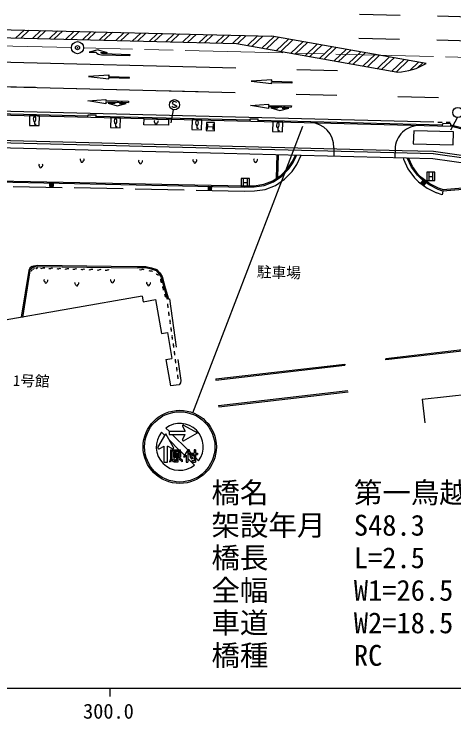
# Model space of a CAD drawing. Units: millimetres, scale not verified. Extents: x 40000 to 680000, y 20000 to 380000.
# Drawn here: x 356252 to 410292, y 201240 to 287881 of the extents above; entities that cross this region are included whole.
import ezdxf
from ezdxf.enums import TextEntityAlignment as Align

# ---------------------------------------------------------------- set-up
doc = ezdxf.new("R2010")
doc.units = ezdxf.units.MM
doc.header["$LTSCALE"] = 1000
doc.header["$PDMODE"] = 32
doc.header["$PDSIZE"] = 500
doc.linetypes.add('CHAIN', pattern=[18.5, 12, -1.5, 3.5, -1.5])
doc.linetypes.add('DASHED', pattern=[7.5, 6, -1.5])
for name, color, linetype, lineweight in [('M-BGD', 7, 'Continuous', 25), ('M-BGD-EXST', 7, 'Continuous', 25), ('M-BMK', 2, 'CHAIN', 13), ('M-BMK-SRVR', 3, 'Continuous', 25), ('M-STR-HTXT', 7, 'Continuous', 13), ('M-STR-STRC', 7, 'Continuous', 25), ('M-TTL-BAND', 7, 'Continuous', 25)]:
    doc.layers.add(name, color=color, linetype=linetype, lineweight=lineweight)
doc.layers.add('M-BMK-HTXT', color=7, linetype='Continuous')
doc.layers.add('M-OTRS', color=6, linetype='Continuous')
doc.styles.add('ＭＳ ゴシック', font='')
doc.styles.get('ＭＳ ゴシック').set_extended_font_data('MS Gothic')

msp = doc.modelspace()

# ---------------------------------------------------------------- linework, layer by layer
at = {"layer": 'M-BGD'}
for p, q in [((328089, 276156), (409905, 274093)), ((328089, 276156), (409905, 274093)), ((346347, 275846), (365333, 275367)), ((358164, 275399), (358132, 274199)), ((359363, 275367), (358164, 275399)), ((359332, 274168), (359363, 275367)), ((365329, 275217), (365336, 275517)), ((365336, 275517), (366336, 275492)), ((366328, 275192), (366336, 275492)), ((366332, 275342), (385257, 274865)), ((368132, 275147), (368101, 273947)), ((369331, 275115), (368132, 275147)), ((369300, 273916), (369331, 275115)), ((372210, 274287), (372229, 274986)), ((372229, 274986), (375228, 274908)), ((375228, 274908), (375209, 274209)), ((378129, 274894), (378097, 273694)), ((379328, 274863), (378129, 274894)), ((379297, 273663), (379328, 274863)), ((385253, 274715), (385261, 275015)), ((385260, 275015), (386260, 274990)), ((386253, 274690), (386260, 274990)), ((386257, 274840), (408909, 274269)), ((358132, 274199), (359332, 274168)), ((368101, 273947), (369300, 273916)), ((375209, 274209), (372210, 274287)), ((388052, 274643), (388021, 273443)), ((389252, 274612), (388052, 274643)), ((389220, 273412), (389252, 274612)), ((408905, 274119), (408913, 274419)), ((409913, 274393), (408913, 274419)), ((409905, 274093), (409913, 274393)), ((420756, 271300), (409905, 274093)), ((420760, 271453), (409909, 274247)), ((327510, 273050), (403952, 271124)), ((378097, 273694), (379297, 273663)), ((388021, 273443), (389220, 273412)), ((405352, 273541), (405304, 271941)), ((407051, 273490), (405352, 273541)), ((408550, 273445), (407051, 273490)), ((410249, 273394), (408550, 273445)), ((410202, 271795), (410249, 273394)), ((410202, 271795), (410249, 273394)), ((327524, 272149), (366931, 271156)), ((327535, 272749), (407802, 270726)), ((395558, 271454), (395532, 270435)), ((403056, 271265), (403030, 270246)), ((405304, 271941), (410202, 271795)), ((366931, 271156), (382058, 270775)), ((382058, 270775), (391531, 270536)), ((388512, 267703), (388574, 270611)), ((388664, 267801), (388724, 270607)), ((390410, 269722), (390813, 270554)), ((390541, 269647), (390918, 270428)), ((390918, 270428), (390944, 270551)), ((391531, 270536), (407718, 270128)), ((403952, 271124), (407792, 271027)), ((407733, 270732), (420764, 268895)), ((407792, 271027), (420806, 269192)), ((389892, 268952), (390410, 269722)), ((390009, 268858), (390541, 269647)), ((405066, 269084), (404556, 270208)), ((405197, 269159), (404722, 270204)), ((407722, 270128), (420680, 268301)), ((389071, 268084), (389892, 268952)), ((389169, 267969), (390009, 268858)), ((405805, 268061), (405066, 269084)), ((405918, 268159), (405197, 269159)), ((388063, 267397), (389071, 268084)), ((388133, 267263), (389169, 267969)), ((406255, 267627), (405805, 268061)), ((406352, 267742), (405918, 268159)), ((407321, 267007), (406352, 267742)), ((351114, 267460), (384535, 266763)), ((351137, 267330), (384535, 266613)), ((360628, 266697), (360634, 267110)), ((361054, 266966), (360632, 266972)), ((360634, 267110), (361056, 267103)), ((360839, 266694), (360845, 267107)), ((361056, 267103), (361050, 266691)), ((385751, 266790), (386940, 266971)), ((386940, 266971), (388063, 267397)), ((386978, 266825), (388133, 267263)), ((406231, 267087), (406501, 267422)), ((406561, 266821), (406231, 267087)), ((407241, 266878), (406255, 267627)), ((406651, 266933), (406321, 267199)), ((406396, 266954), (406666, 267289)), ((406741, 267044), (406411, 267310)), ((406501, 267422), (406831, 267156)), ((406831, 267156), (406561, 266821)), ((408356, 266333), (407241, 266878)), ((408415, 266472), (407321, 267007)), ((361050, 266691), (360628, 266697)), ((361052, 266828), (360630, 266835)), ((380114, 266673), (380101, 266261)), ((380101, 266261), (380524, 266248)), ((380108, 266467), (380531, 266453)), ((380537, 266659), (380114, 266673)), ((380255, 266668), (380242, 266257)), ((380396, 266664), (380383, 266252)), ((380524, 266248), (380537, 266659)), ((384535, 266763), (385751, 266790)), ((384535, 266613), (385764, 266640)), ((385764, 266640), (386978, 266825)), ((408944, 266122), (408356, 266333)), ((408995, 266263), (408415, 266472)), ((412375, 266549), (408932, 266271)), ((411893, 266360), (408944, 266122)), ((358172, 256656), (358055, 256358)), ((358434, 256866), (358172, 256656)), ((358200, 256318), (358297, 256564)), ((358297, 256564), (358507, 256732)), ((358434, 256866), (358690, 256952)), ((358507, 256732), (358722, 256804)), ((358690, 256952), (359173, 257000)), ((358722, 256804), (359180, 256849)), ((359173, 257000), (368169, 256899)), ((359180, 256849), (368167, 256749)), ((368167, 256749), (371409, 256709)), ((368169, 256899), (371409, 256859)), ((371409, 256859), (372432, 256866)), ((371409, 256709), (372415, 256716)), ((372415, 256716), (373091, 256558)), ((372432, 256866), (373132, 256702)), ((373091, 256558), (373691, 256359)), ((373132, 256702), (373776, 256489)), ((373776, 256489), (374162, 256063)), ((358055, 256358), (357123, 250612)), ((358200, 256318), (357271, 250588)), ((373691, 256359), (374043, 255971)), ((374043, 255971), (374323, 255551)), ((374162, 256063), (374462, 255613)), ((374462, 255613), (374819, 254211)), ((374323, 255551), (374675, 254171)), ((374819, 254211), (375217, 252871)), ((371979, 253206), (329579, 245804)), ((371979, 253206), (372100, 252516)), ((372100, 252516), (373626, 252784)), ((373626, 252784), (374357, 248619)), ((374357, 248619), (375084, 248747)), ((375084, 248747), (375643, 245555)), ((412852, 246783), (401926, 245518)), ((412869, 246634), (401943, 245369)), ((374916, 245428), (375643, 245555)), ((374916, 245428), (375488, 242164)), ((401943, 245369), (401926, 245518)), ((381031, 243028), (396894, 244862)), ((381049, 242879), (396911, 244713)), ((396894, 244862), (396911, 244713)), ((381031, 243028), (381049, 242879)), ((381385, 239753), (397272, 241591)), ((381402, 239604), (397289, 241442)), ((381385, 239753), (381402, 239604))]:
    msp.add_line(p, q, dxfattribs=at)
at = {"layer": 'M-BGD', "linetype": 'DASHED'}
for p, q in [((403791, 273222), (403790, 273201)), ((390975, 269397), (391526, 270536)), ((404062, 270220), (404099, 270053)), ((404099, 270053), (404649, 268841)), ((390401, 268544), (390975, 269397)), ((404649, 268841), (405441, 267745)), ((389495, 267586), (390401, 268544)), ((405441, 267745), (405942, 267262)), ((341144, 267018), (384535, 266113)), ((388366, 266816), (389495, 267586)), ((405942, 267262), (406989, 266468)), ((384535, 266113), (385807, 266141)), ((385807, 266141), (387106, 266339)), ((387106, 266339), (388366, 266816)), ((406989, 266468), (408146, 265902)), ((408944, 266122), (408869, 265644)), ((408869, 265644), (408146, 265902)), ((374675, 254171), (375073, 252829)), ((375217, 252871), (375075, 252824)), ((375217, 252871), (375358, 252866)), ((375358, 252866), (376723, 242851)), ((376723, 242851), (376687, 242565)), ((376528, 242322), (375488, 242164)), ((376687, 242565), (376528, 242322)), ((406393, 240536), (421326, 242217)), ((406393, 240536), (406721, 237625))]:
    msp.add_line(p, q, dxfattribs=at)
at = {"layer": 'M-BGD'}
for centre, radius, start, end in [((373590, 274675), 144, 129.11231, 255.97962), ((373802, 274669), 144, 281.03821, 47.90871), ((373691, 274498), 142, 164.82422, 12.19521), ((392559, 271530), 3000, 358.55622, 88.55602), ((406055, 271190), 3000, 88.55602, 178.55622), ((364495, 269980), 144, 129.11191, 255.98002), ((364596, 269803), 142, 164.82422, 12.19521), ((364707, 269974), 144, 281.03782, 47.90912), ((371689, 269793), 144, 129.11191, 255.98002), ((371791, 269616), 142, 164.82422, 12.19521), ((371902, 269787), 144, 281.03782, 47.90912), ((378358, 269886), 144, 129.11191, 255.98002), ((378459, 269709), 142, 164.82422, 12.19521), ((378570, 269880), 144, 281.03782, 47.90912), ((385825, 269958), 144, 129.11191, 255.98002), ((385927, 269781), 142, 164.82422, 12.19521), ((386038, 269953), 144, 281.03782, 47.90912), ((359411, 269312), 144, 129.11191, 255.98002), ((359513, 269135), 142, 164.82422, 12.19521), ((359624, 269307), 144, 281.03782, 47.90912), ((358502, 256399), 59, 83.08562, 192.73122), ((358658, 256573), 32.4, 216.23632, 9.66802), ((358722, 256584), 32.4, 36.24192, 189.66842), ((358975, 256693), 79.2, 226.89272, 320.51552), ((359098, 256592), 79.2, 46.89272, 140.51552), ((359646, 256940), 319, 245.49592, 291.19462), ((359877, 256346), 319, 65.49651, 111.19292), ((360636, 256911), 319, 245.49592, 291.19462), ((360866, 256317), 319, 65.49673, 111.19272), ((361625, 256883), 319, 245.49431, 291.19521), ((361855, 256289), 319, 65.49651, 111.19292), ((362614, 256854), 319, 245.49431, 291.19521), ((362845, 256260), 319, 65.49451, 111.19492), ((363603, 256826), 319, 245.49651, 291.19292), ((363834, 256232), 319, 65.49431, 111.19521), ((364593, 256797), 319, 245.49651, 291.19292), ((364823, 256203), 319, 65.49622, 111.19442), ((365582, 256769), 319, 245.49651, 291.19292), ((365812, 256175), 319, 65.49592, 111.19462), ((366802, 256146), 319, 65.49673, 111.19272), ((371841, 256889), 438, 247.07251, 285.99622), ((372083, 256048), 438, 67.07192, 105.99782), ((358386, 256373), 59, 263.08922, 12.72771), ((366571, 256740), 319, 245.49592, 291.19462), ((367560, 256711), 319, 245.49592, 291.19462), ((367791, 256117), 319, 65.49651, 111.19292), ((373001, 256644), 346, 233.10651, 276.92142), ((373085, 255956), 346, 53.10442, 96.92351), ((373939, 256098), 255, 199.78861, 250.92592), ((373772, 255615), 255, 19.78861, 70.92592), ((360058, 255133), 144, 129.11191, 255.98002), ((360160, 254956), 142, 164.82422, 12.19521), ((360271, 255127), 144, 281.03782, 47.90912), ((363849, 254792), 144, 129.11072, 255.98122), ((364062, 254786), 144, 281.03821, 47.90871), ((368225, 255163), 144, 129.11072, 255.98122), ((368327, 254986), 142, 164.82422, 12.19521), ((368437, 255157), 144, 281.03982, 47.90713), ((372662, 254805), 144, 129.11031, 255.98162), ((372875, 254799), 144, 281.03782, 47.90912), ((374527, 255276), 297, 171.97771, 219.36532), ((374069, 254900), 297, 351.97771, 39.36532), ((363951, 254615), 142, 164.82422, 12.19521), ((372764, 254628), 142, 164.82422, 12.19521), ((374785, 254358), 297, 171.97771, 219.36532), ((374326, 253982), 297, 351.97771, 39.36532), ((375042, 253440), 297, 171.97992, 219.36312), ((374584, 253064), 297, 351.97771, 39.36532), ((375409, 252164), 312, 164.92661, 211.09462), ((374874, 251842), 312, 344.92582, 31.09672), ((375545, 251194), 312, 164.92582, 211.09672), ((375011, 250872), 312, 344.92661, 31.09463), ((375682, 250225), 312, 164.92621, 211.09632), ((375147, 249902), 312, 344.92632, 31.09511), ((375818, 249255), 312, 164.92661, 211.09462), ((375284, 248932), 312, 344.92582, 31.09672), ((375955, 248285), 312, 164.92582, 211.09672), ((375420, 247963), 312, 344.92661, 31.09463), ((376091, 247315), 312, 164.92612, 211.09621), ((375557, 246993), 312, 344.92632, 31.09511), ((376228, 246346), 312, 164.92632, 211.09511), ((375693, 246023), 312, 344.92612, 31.09621), ((376364, 245376), 312, 164.92441, 211.09682), ((375829, 245053), 312, 344.92632, 31.09511), ((376501, 244406), 312, 164.92582, 211.09672), ((375966, 244084), 312, 344.92661, 31.09463), ((376637, 243436), 312, 164.92632, 211.09511), ((376102, 243114), 312, 344.92621, 31.09632)]:
    msp.add_arc(centre, radius, start, end, dxfattribs=at)
at = {"layer": 'M-BGD-EXST'}
for p, q in [((375738, 276447), (375631, 276563)), ((375697, 277017), (375694, 276899)), ((375694, 276899), (375748, 276837)), ((375759, 277068), (375697, 277017)), ((375844, 276392), (375738, 276447)), ((375748, 276837), (375909, 276783)), ((375868, 277122), (375759, 277068)), ((376019, 276388), (375844, 276392)), ((376038, 277115), (375868, 277122)), ((375909, 276783), (376139, 276660)), ((376133, 276440), (376019, 276388)), ((376149, 277055), (376038, 277115)), ((376189, 276493), (376133, 276440)), ((376139, 276660), (376192, 276601)), ((376200, 277001), (376149, 277055)), ((376192, 276601), (376189, 276493)), ((375543, 274500), (375826, 276117)), ((358758, 274653), (358750, 274336)), ((410699, 275127), (409861, 273612)), ((358750, 274336), (358978, 274330)), ((368709, 274394), (368701, 274077)), ((368701, 274077), (368929, 274071)), ((378708, 274180), (378700, 273864)), ((378700, 273864), (378928, 273858)), ((379891, 274561), (379865, 273561)), ((380891, 274535), (379891, 274561)), ((380023, 273708), (380042, 274408)), ((380033, 274058), (380732, 274040)), ((380724, 273687), (380742, 274387)), ((380865, 273535), (380891, 274535)), ((388648, 273894), (388640, 273577)), ((379865, 273561), (380865, 273535)), ((388640, 273577), (388868, 273571)), ((406951, 268435), (406951, 267435)), ((407951, 268435), (406951, 268435)), ((407201, 268385), (407201, 267485)), ((407201, 267935), (407701, 267935)), ((407701, 267485), (407701, 268385)), ((407951, 267435), (407951, 268435)), ((384166, 267689), (384166, 266689)), ((385166, 267689), (384166, 267689)), ((384416, 267639), (384416, 266739)), ((384416, 267189), (384916, 267189)), ((384916, 266739), (384916, 267639)), ((385166, 266689), (385166, 267689)), ((406951, 267435), (407951, 267435)), ((384166, 266689), (385166, 266689))]:
    msp.add_line(p, q, dxfattribs=at)
for centre in [(375953, 276741), (410775, 275776)]:
    msp.add_circle(centre, 625, dxfattribs=at)
for centre, radius, start, end in [((359099, 274986), 506, 139.82752, 217.19189), ((358760, 274741), 89.5, 223.50972, 276.6398), ((358773, 275247), 89.5, 80.3796, 133.50969), ((358760, 274741), 89.5, 260.3796, 313.50969), ((358773, 275247), 89.5, 43.50972, 96.6398), ((358435, 275003), 506, 319.82752, 37.19189), ((369050, 274727), 506, 139.82752, 217.19189), ((368725, 274988), 89.5, 80.3796, 133.50969), ((368725, 274988), 89.5, 43.50972, 96.6398), ((368386, 274744), 506, 319.82752, 37.19189), ((379049, 274513), 506, 139.82752, 217.19189), ((378724, 274775), 89.5, 80.3796, 133.50969), ((378724, 274775), 89.5, 43.50972, 96.6398), ((378385, 274531), 506, 319.82752, 37.19189), ((368711, 274482), 89.5, 223.50972, 276.6398), ((368711, 274482), 89.5, 260.3796, 313.50969), ((378711, 274269), 89.5, 223.50972, 276.6398), ((378711, 274269), 89.5, 260.3796, 313.50969), ((388989, 274227), 506, 139.82752, 217.19189), ((388651, 273982), 89.5, 223.50972, 276.6398), ((388664, 274488), 89.5, 80.3796, 133.50969), ((388651, 273982), 89.5, 260.3796, 313.50969), ((388664, 274488), 89.5, 43.50972, 96.6398), ((388325, 274244), 506, 319.82752, 37.19189)]:
    msp.add_arc(centre, radius, start, end, dxfattribs=at)
at = {"layer": 'M-BMK'}
for p, q in [((363294, 283771), (316068, 284962)), ((463262, 281251), (364793, 283733))]:
    msp.add_line(p, q, dxfattribs=at)
at = {"layer": 'M-BMK-SRVR'}
msp.add_circle((364044, 283752), 750, dxfattribs=at)
at = {"layer": 'M-OTRS'}
msp.add_point((364044, 283752), dxfattribs=at)
at = {"layer": 'M-STR-STRC'}
for p, q in [((398673, 287881), (403671, 287755)), ((408268, 287659), (452400, 286547)), ((324253, 286756), (387929, 285151)), ((356446, 284944), (357471, 285918)), ((321097, 285835), (383577, 284260)), ((357082, 284928), (358107, 285902)), ((358496, 284892), (359521, 285867)), ((359132, 284876), (360157, 285851)), ((360546, 284841), (361571, 285815)), ((361182, 284824), (362207, 285799)), ((362596, 284789), (363621, 285763)), ((363232, 284773), (364257, 285747)), ((364646, 284737), (365671, 285712)), ((365282, 284721), (366307, 285696)), ((366696, 284685), (367721, 285660)), ((367332, 284669), (368357, 285644)), ((368746, 284634), (369771, 285608)), ((369382, 284618), (370407, 285592)), ((370796, 284582), (371821, 285557)), ((371432, 284566), (372457, 285541)), ((372846, 284530), (373871, 285505)), ((373482, 284514), (374507, 285489)), ((374896, 284479), (375921, 285453)), ((375532, 284463), (376557, 285437)), ((376946, 284427), (377971, 285402)), ((377582, 284411), (378607, 285386)), ((378996, 284376), (380020, 285350)), ((379632, 284360), (380657, 285334)), ((381046, 284324), (382070, 285298)), ((381682, 284308), (382707, 285282)), ((383096, 284272), (384120, 285246)), ((383732, 284256), (384757, 285231)), ((384935, 284020), (386170, 285195)), ((385486, 283923), (386807, 285179)), ((386709, 283706), (388182, 285106)), ((406876, 281818), (387929, 285151)), ((383577, 284260), (403401, 280756)), ((387260, 283609), (388733, 285009)), ((388484, 283393), (389957, 284794)), ((389035, 283295), (390509, 284697)), ((390258, 283079), (391733, 284482)), ((390809, 282982), (392284, 284385)), ((403596, 284770), (398598, 284891)), ((452324, 283545), (408193, 284658)), ((366585, 283489), (365477, 283221)), ((366591, 283488), (365483, 283221)), ((366585, 283489), (367676, 283157)), ((366591, 283488), (367682, 283156)), ((392033, 282765), (393509, 284169)), ((392583, 282668), (394060, 284072)), ((393807, 282452), (395285, 283857)), ((394358, 282354), (395836, 283760)), ((395582, 282138), (397061, 283545)), ((396132, 282041), (397612, 283448)), ((323970, 282762), (383501, 281261)), ((365477, 283221), (366276, 283198)), ((365483, 283221), (366283, 283197)), ((366876, 283180), (367676, 283157)), ((366882, 283180), (367682, 283156)), ((366981, 282877), (370466, 282775)), ((366988, 282877), (370472, 282775)), ((367229, 283020), (370470, 282925)), ((367235, 283019), (370476, 282925)), ((370470, 282925), (370466, 282775)), ((370476, 282925), (370472, 282775)), ((397356, 281824), (398837, 283232)), ((397907, 281727), (399388, 283135)), ((399131, 281511), (400613, 282920)), ((399681, 281413), (401164, 282823)), ((400905, 281197), (402388, 282608)), ((401456, 281100), (402939, 282511)), ((402679, 280884), (404164, 282295)), ((403230, 280786), (404715, 282198)), ((404867, 280963), (405940, 281983)), ((405873, 281298), (406491, 281886)), ((390999, 281072), (395998, 280946)), ((367912, 280369), (365407, 280217)), ((365407, 280217), (367899, 279919)), ((367919, 280368), (365413, 280216)), ((365413, 280216), (367906, 279919)), ((367899, 279919), (367904, 280069)), ((367904, 280069), (370403, 279996)), ((367906, 279919), (367910, 280068)), ((367908, 280219), (367912, 280369)), ((367908, 280219), (370407, 280146)), ((367910, 280068), (370409, 279995)), ((367914, 280218), (367919, 280368)), ((367914, 280218), (370413, 280145)), ((370403, 279996), (370407, 280146)), ((370409, 279995), (370413, 280145)), ((323433, 279774), (383426, 278262)), ((353885, 279007), (358884, 278881)), ((387904, 279789), (385398, 279637)), ((385398, 279637), (387891, 279339)), ((387910, 279789), (385405, 279637)), ((385405, 279637), (387897, 279339)), ((387891, 279339), (387895, 279489)), ((387895, 279489), (390394, 279416)), ((387897, 279339), (387901, 279489)), ((387899, 279639), (387904, 279789)), ((387899, 279639), (390398, 279566)), ((387901, 279489), (390400, 279416)), ((387906, 279639), (387910, 279789)), ((387906, 279639), (390405, 279566)), ((390394, 279416), (390398, 279566)), ((390400, 279416), (390405, 279566)), ((363882, 278755), (368880, 278629)), ((373879, 278503), (378877, 278377)), ((365321, 277213), (367525, 277391)), ((365327, 277213), (367531, 277391)), ((367525, 277391), (367522, 277241)), ((367531, 277391), (367528, 277241)), ((390923, 278054), (395921, 277928)), ((403419, 277739), (408417, 277613)), ((328126, 276655), (407838, 274646)), ((367514, 276867), (365321, 277213)), ((367520, 276866), (365327, 277213)), ((367518, 277091), (367514, 276867)), ((367518, 277091), (370318, 277032)), ((367525, 277091), (367520, 276866)), ((367522, 277241), (370321, 277182)), ((367525, 277091), (370324, 277032)), ((367528, 277241), (370327, 277182)), ((367815, 276935), (368909, 276612)), ((367815, 276935), (368615, 276918)), ((367822, 276935), (368915, 276612)), ((367822, 276935), (368621, 276918)), ((368909, 276612), (370015, 276888)), ((368915, 276612), (370021, 276888)), ((369215, 276905), (370015, 276888)), ((369221, 276905), (370021, 276888)), ((370321, 277182), (370318, 277032)), ((370327, 277182), (370324, 277032)), ((385312, 276633), (387516, 276812)), ((387505, 276287), (385312, 276633)), ((385318, 276633), (387523, 276812)), ((387511, 276287), (385318, 276633)), ((387510, 276512), (387505, 276287)), ((387510, 276512), (390309, 276452)), ((387516, 276512), (387511, 276287)), ((387516, 276812), (387513, 276662)), ((387513, 276662), (390312, 276602)), ((387516, 276512), (390316, 276452)), ((387523, 276812), (387519, 276662)), ((387519, 276662), (390319, 276602)), ((390312, 276602), (390309, 276452)), ((390319, 276602), (390316, 276452)), ((387807, 276356), (388900, 276032)), ((387807, 276356), (388606, 276339)), ((387813, 276355), (388906, 276032)), ((387813, 276355), (388613, 276338)), ((388900, 276032), (390006, 276309)), ((388906, 276032), (390013, 276309)), ((389206, 276326), (390006, 276309)), ((389213, 276326), (390013, 276309)), ((378218, 238879), (391733, 274101)), ((408335, 274614), (408835, 274601)), ((409335, 274588), (409835, 274576)), ((374899, 237000), (375304, 236596)), ((375304, 236596), (377261, 236596)), ((375304, 236596), (375304, 236207)), ((376934, 237221), (377261, 236596)), ((377076, 237359), (378785, 236401)), ((373931, 234590), (374889, 236299)), ((374359, 236482), (374764, 236077)), ((375847, 234590), (374889, 236299)), ((375304, 236207), (377261, 236207)), ((375693, 236207), (377598, 234302)), ((376934, 235582), (377261, 236207)), ((377076, 235443), (378785, 236401)), ((375332, 235509), (376511, 234330)), ((374069, 234448), (374695, 234775)), ((374695, 232784), (374695, 234775)), ((375708, 234448), (375083, 234775)), ((375083, 232784), (375083, 234775)), ((375482, 234330), (376713, 234330)), ((375482, 234330), (375482, 233186)), ((375637, 234200), (375637, 233186)), ((375637, 234200), (376202, 234200)), ((375832, 234012), (376202, 234012)), ((375832, 234012), (375832, 233417)), ((376202, 234200), (376202, 234012)), ((376371, 234200), (376713, 234200)), ((376371, 234200), (376371, 234012)), ((376371, 234012), (376713, 234012)), ((376641, 234200), (377188, 233653)), ((376713, 234200), (376713, 234330)), ((376713, 234012), (376713, 233417)), ((377602, 234309), (377072, 233470)), ((377807, 234309), (377600, 233980)), ((377600, 233980), (377600, 232784)), ((377807, 234309), (377602, 234309)), ((377723, 234176), (377972, 233927)), ((378531, 234309), (378362, 234309)), ((378362, 234309), (378362, 233927)), ((378531, 234309), (378531, 233927)), ((375482, 233186), (375355, 232826)), ((375637, 233186), (375482, 232784)), ((375905, 233250), (375694, 232996)), ((376075, 233123), (375778, 232826)), ((375832, 233417), (376202, 233417)), ((375905, 233250), (376075, 233123)), ((375961, 233883), (376583, 233883)), ((375961, 233883), (375961, 233758)), ((375961, 233758), (376583, 233758)), ((375961, 233628), (376583, 233628)), ((375961, 233628), (375961, 233546)), ((375961, 233546), (376583, 233546)), ((376202, 233417), (376202, 232953)), ((376371, 233417), (376713, 233417)), ((376371, 233417), (376371, 232784)), ((376541, 233165), (376668, 233292)), ((376541, 233165), (376922, 232826)), ((376583, 233883), (376583, 233758)), ((376583, 233628), (376583, 233546)), ((376668, 233292), (376922, 233080)), ((376922, 233080), (376922, 232826)), ((377072, 233470), (377277, 233470)), ((377388, 233645), (377277, 233470)), ((377313, 233527), (377388, 233453)), ((377388, 233645), (377388, 232784)), ((377600, 233241), (378411, 232430)), ((377769, 233927), (377769, 233758)), ((377769, 233927), (378362, 233927)), ((377769, 233758), (378362, 233758)), ((378017, 233606), (377854, 233504)), ((377854, 233504), (378065, 233165)), ((378017, 233606), (378229, 233267)), ((378229, 233267), (378065, 233165)), ((378142, 233758), (378362, 233538)), ((378362, 233758), (378362, 232953)), ((378531, 233927), (378785, 233927)), ((378531, 233758), (378785, 233758)), ((378531, 233758), (378531, 232784)), ((378531, 233368), (378929, 232970)), ((378785, 233927), (378785, 233758)), ((374695, 232784), (375083, 232784)), ((375482, 232784), (375355, 232826)), ((375694, 232996), (375778, 232826)), ((375948, 232953), (375863, 232784)), ((376371, 232784), (375863, 232784)), ((376202, 232953), (375948, 232953)), ((377388, 232784), (377600, 232784)), ((378108, 232953), (378108, 232784)), ((378362, 232953), (378108, 232953)), ((378108, 232784), (378531, 232784))]:
    msp.add_line(p, q, dxfattribs=at)
for radius in [4500, 4320]:
    msp.add_circle((376606, 234677), radius, dxfattribs=at)
for centre, radius, start, end in [((367011, 283876), 1000, 222.75215, 268.32504), ((367017, 283876), 1000, 222.75225, 268.32514), ((367243, 283519), 500, 222.75397, 268.32504), ((367249, 283519), 500, 222.75405, 268.32514), ((403162, 287752), 7000, 271.96034, 302.04456), ((369124, 276057), 1000, 88.78361, 120.57143), ((369130, 276057), 1000, 88.78365, 120.57154), ((369564, 276548), 500, 88.78361, 134.35759), ((369571, 276548), 500, 88.78365, 134.35775), ((389115, 275478), 1000, 88.78361, 120.57143), ((389121, 275477), 1000, 88.78365, 120.57154), ((389556, 275968), 500, 88.78361, 134.35759), ((389562, 275968), 500, 88.78365, 134.35775), ((376606, 234677), 2883, 323.68914, 126.31086), ((377026, 237269), 104, 60.72604, 207.60398), ((376606, 234677), 2883, 141.2376, 308.7624), ((377026, 235534), 104, 152.39602, 299.27396), ((374021, 234540), 104, 150.72604, 297.60398), ((375757, 234540), 104, 242.39602, 29.27396)]:
    msp.add_arc(centre, radius, start, end, dxfattribs=at)
at = {"layer": 'M-TTL-BAND'}
for p, q in [((40000, 205000), (579000, 205000)), ((368000, 205000), (368000, 204000))]:
    msp.add_line(p, q, dxfattribs=at)

# ---------------------------------------------------------------- texts
at = {"layer": 'M-BMK-HTXT', "style": 'ＭＳ ゴシック'}
for s, p in [('駐車場', (386065, 255149)), ('防府市役所 1号館', (346193, 242047))]:
    msp.add_text(s, height=1320, rotation=358.51, dxfattribs=at).set_placement(p, align=Align.BOTTOM_LEFT)
at = {"layer": 'M-STR-HTXT', "style": 'ＭＳ ゴシック'}
for s, p in [('橋名\u3000\u3000\u3000第一鳥越橋', (380499, 230332)), ('架設年月\u3000S48.3', (380499, 226332)), ('橋長\u3000\u3000\u3000L=2.5', (380499, 222332)), ('全幅\u3000\u3000\u3000W1=26.5', (380499, 218332)), ('車道\u3000\u3000\u3000W2=18.5', (380499, 214332)), ('橋種\u3000\u3000\u3000RC', (380499, 210332))]:
    msp.add_text(s, height=2566, dxfattribs=at).set_placement(p, align=Align.TOP_LEFT)
at = {"layer": 'M-TTL-BAND', "style": 'ＭＳ ゴシック'}
msp.add_text('300.0', height=1833, dxfattribs=at).set_placement((367844, 200720), align=Align.BOTTOM_CENTER)

doc.saveas('drawing.dxf')
